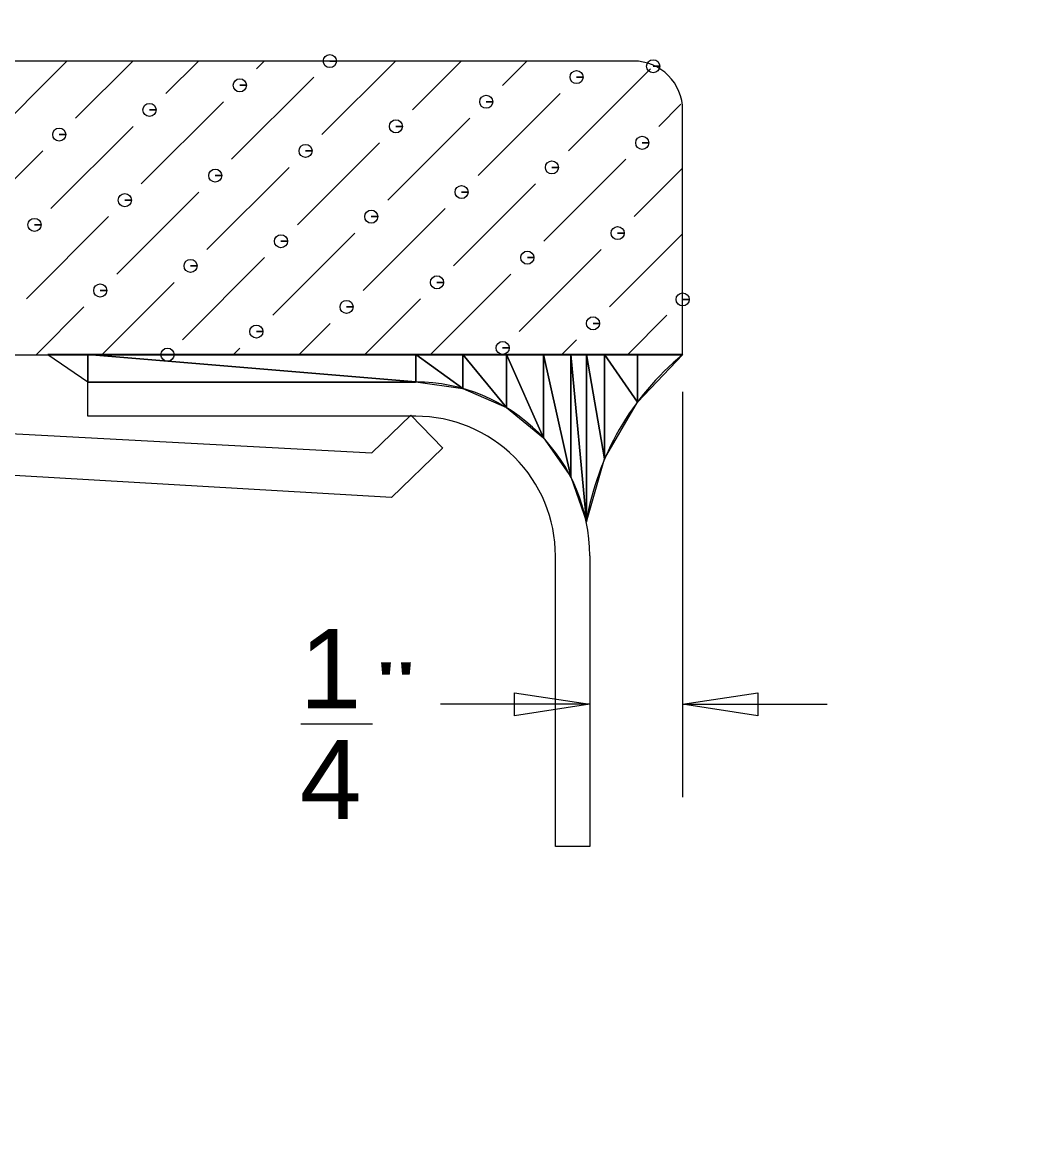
# Model space of a CAD drawing. Header units: millimetres. Extents: x 164 to 1139, y 316 to 1000.
# Drawn here: x 522.42 to 552.82, y 616.35 to 649.48 of the extents above; entities that cross this region are included whole.
import ezdxf

# ---------------------------------------------------------------- set-up
doc = ezdxf.new("R2010")
doc.units = ezdxf.units.MM
doc.linetypes.add('ACAD_ISO02W100', pattern=[15, 12, -3])
doc.layers.add('尺寸標注', color=1, linetype='Continuous', lineweight=30)
doc.layers.add('虚线', color=2, linetype='ACAD_ISO02W100', lineweight=30)
doc.styles.add('0', font='arial.ttf', dxfattribs={"height": 1})
doc.styles.add('DIM', font='txt.shx', dxfattribs={"width": 0.7, "bigfont": 'chineset.shx'})
doc.dimstyles.new('mm+in(开孔纸尺寸)', dxfattribs={"dimscale": 3, "dimtxt": 3.8, "dimasz": 2, "dimexe": 1.25, "dimexo": 0.625, "dimgap": 2, "dimtad": 1, "dimtxsty": 'DIM', "dimcen": 0, "dimclrd": 256, "dimclre": 256, "dimclrt": 3, "dimadec": 0, "dimazin": 0, "dimtfac": 1, "dimtmove": 0, "dimatfit": 1, "dimfxl": 1, "dimlwd": -1, "dimarcsym": 0})

# ---------------------------------------------------------------- blocks, each defined once
blk = doc.blocks.new('*D27')
at = {"layer": 'Defpoints', "color": 0}
for p in [(551.871, 648.511), (470.136, 630.715)]:
    blk.add_point(p, dxfattribs=at)
at = {"layer": '尺寸標注'}
blk.add_line((304.279, 594.604), (464.273, 629.439), dxfattribs=at)
blk.add_solid([(464.486, 628.462), (464.06, 630.416), (470.136, 630.715)], dxfattribs=at)
at = {"layer": '尺寸標注', "color": 3, "insert": (373.078, 622.53), "char_height": 11.4, "attachment_point": 5, "rotation": 12.2831, "style": 'DIM'}
blk.add_mtext('R83,65mm [R3 5/16"]', dxfattribs=at)
blk = doc.blocks.new('*D28')
at = {"layer": 'Defpoints', "color": 0}
for p in [(551.871, 648.511), (467.818, 616.338)]:
    blk.add_point(p, dxfattribs=at)
at = {"layer": '尺寸標注'}
blk.add_line((309.709, 555.818), (462.215, 614.193), dxfattribs=at)
blk.add_solid([(462.572, 613.259), (461.857, 615.127), (467.818, 616.338)], dxfattribs=at)
at = {"layer": '尺寸標注', "color": 3, "insert": (363.92, 589.096), "char_height": 11.4, "attachment_point": 5, "rotation": 20.9456, "style": 'DIM'}
blk.add_mtext('R90mm [R3 9/16"]', dxfattribs=at)
blk = doc.blocks.new('*D29')
at = {"layer": 'Defpoints', "color": 0}
for p in [(551.871, 648.511), (467.78, 601.479)]:
    blk.add_point(p, dxfattribs=at)
at = {"layer": '尺寸標注'}
blk.add_line((310.758, 513.656), (462.543, 598.55), dxfattribs=at)
blk.add_solid([(463.032, 597.677), (462.055, 599.423), (467.78, 601.479)], dxfattribs=at)
at = {"layer": '尺寸標注', "color": 3, "insert": (370.761, 561.71), "char_height": 11.4, "attachment_point": 5, "rotation": 29.2184, "style": 'DIM'}
blk.add_mtext('R96,35mm [R3 13/16"]', dxfattribs=at)

msp = doc.modelspace()

# ---------------------------------------------------------------- linework, layer by layer
msp.add_lwpolyline([(798.111, 736.864, 0.387312), (708.298, 830.573, 0.033804), (545.364, 830.573, 0.387312), (455.551, 736.864, 0.012565), (455.551, 646.09, 0.387312), (545.364, 552.381, 0.033804), (708.298, 552.381, 0.387312), (798.111, 646.09, 0.012565)], format="xyb", close=True)
at = {"layer": '尺寸標注', "lineweight": 9}
for points in [[(540.65, 648.318), (540.65, 648.318), (501.2, 648.318), (501.2, 648.318)], [(521.322, 645.881), (521.322, 645.881), (523.758, 648.319), (523.758, 648.319)], [(524.015, 646.616), (524.015, 646.616), (525.717, 648.319), (525.717, 648.319)], [(526.709, 647.35), (526.709, 647.35), (527.675, 648.319), (527.675, 648.319)], [(529.403, 648.086), (529.403, 648.086), (529.635, 648.319), (529.635, 648.319)], [(531.36, 646.126), (531.36, 646.126), (533.552, 648.319), (533.552, 648.319)], [(534.054, 646.861), (534.054, 646.861), (535.512, 648.319), (535.512, 648.319)], [(536.747, 647.595), (536.747, 647.595), (537.471, 648.319), (537.471, 648.319)], [(538.706, 645.638), (538.706, 645.638), (541.155, 648.086), (541.155, 648.086)], [(528.667, 645.392), (528.667, 645.392), (531.115, 647.841), (531.115, 647.841)], [(536.012, 644.901), (536.012, 644.901), (538.461, 647.35), (538.461, 647.35)], [(525.974, 644.658), (525.974, 644.658), (528.423, 647.105), (528.423, 647.105)], [(541.4, 646.372), (541.4, 646.372), (542.064, 647.036), (542.064, 647.036)], [(542.113, 639.559), (542.113, 639.559), (542.113, 646.855), (542.113, 646.855)], [(523.28, 643.923), (523.28, 643.923), (525.729, 646.372), (525.729, 646.372)], [(533.32, 644.169), (533.32, 644.169), (535.769, 646.616), (535.769, 646.616)], [(530.626, 643.433), (530.626, 643.433), (533.075, 645.881), (533.075, 645.881)], [(520.586, 643.187), (520.586, 643.187), (523.035, 645.638), (523.035, 645.638)], [(537.972, 642.943), (537.972, 642.943), (540.42, 645.392), (540.42, 645.392)], [(527.932, 642.698), (527.932, 642.698), (530.381, 645.147), (530.381, 645.147)], [(540.664, 643.678), (540.664, 643.678), (542.113, 645.127), (542.113, 645.127)], [(525.24, 641.964), (525.24, 641.964), (527.688, 644.412), (527.688, 644.412)], [(535.278, 642.209), (535.278, 642.209), (537.726, 644.658), (537.726, 644.658)], [(522.546, 641.229), (522.546, 641.229), (524.994, 643.678), (524.994, 643.678)], [(532.584, 641.475), (532.584, 641.475), (535.033, 643.923), (535.033, 643.923)], [(529.892, 640.74), (529.892, 640.74), (532.34, 643.187), (532.34, 643.187)], [(539.931, 640.984), (539.931, 640.984), (542.113, 643.167), (542.113, 643.167)], [(537.237, 640.25), (537.237, 640.25), (539.686, 642.698), (539.686, 642.698)], [(527.198, 640.006), (527.198, 640.006), (529.646, 642.455), (529.646, 642.455)], [(524.794, 639.56), (524.794, 639.56), (526.952, 641.718), (526.952, 641.718)], [(534.589, 639.56), (534.589, 639.56), (536.992, 641.964), (536.992, 641.964)], [(532.629, 639.56), (532.629, 639.56), (534.298, 641.229), (534.298, 641.229)], [(522.836, 639.56), (522.836, 639.56), (524.26, 640.984), (524.26, 640.984)], [(540.466, 639.56), (540.466, 639.56), (541.645, 640.74), (541.645, 640.74)], [(530.671, 639.56), (530.671, 639.56), (531.606, 640.495), (531.606, 640.495)], [(528.711, 639.56), (528.711, 639.56), (528.912, 639.76), (528.912, 639.76)], [(538.506, 639.56), (538.506, 639.56), (538.952, 640.006), (538.952, 640.006)], [(501.858, 639.56), (501.858, 639.56), (542.113, 639.56), (542.113, 639.56)], [(524.382, 638.746), (524.382, 638.746), (523.191, 639.56), (523.191, 639.56)], [(542.113, 639.56), (540.583, 638.301), (539.563, 636.529), (539.242, 634.574)], [(524.38, 638.746), (524.38, 638.746), (534.153, 638.746), (534.153, 638.746)], [(524.38, 637.723), (524.38, 637.723), (524.38, 638.745), (524.38, 638.745)], [(542.113, 638.451), (542.113, 638.451), (542.113, 626.361), (542.113, 626.361)], [(505.34, 638.106), (505.34, 638.106), (532.846, 636.632), (532.846, 636.632)], [(534.155, 637.723), (534.155, 637.723), (524.382, 637.723), (524.382, 637.723)], [(532.846, 636.632), (532.846, 636.632), (534.014, 637.756), (534.014, 637.756)], [(534.014, 637.756), (534.014, 637.756), (534.959, 636.773), (534.959, 636.773)], [(533.431, 635.304), (533.431, 635.304), (504.611, 636.982), (504.611, 636.982)], [(534.957, 636.773), (534.957, 636.773), (533.431, 635.304), (533.431, 635.304)], [(538.32, 624.894), (538.32, 624.894), (538.32, 633.557), (538.32, 633.557)], [(539.342, 633.557), (539.342, 633.557), (539.342, 624.894), (539.342, 624.894)], [(539.342, 629.132), (539.342, 629.132), (534.896, 629.132), (534.896, 629.132)], [(542.113, 629.132), (542.113, 629.132), (546.422, 629.132), (546.422, 629.132)], [(530.732, 628.547), (530.732, 628.547), (532.864, 628.547), (532.864, 628.547)], [(539.342, 624.894), (539.342, 624.894), (538.32, 624.894), (538.32, 624.894)]]:
    msp.add_open_spline(points, degree=3, dxfattribs=at)
for points, knots in [([(531.595, 648.319), (531.595, 648.319), (531.79, 648.319), (531.79, 648.319), (531.79, 648.319), (531.79, 648.427), (531.703, 648.515), (531.595, 648.515), (531.595, 648.515), (531.488, 648.515), (531.4, 648.427), (531.4, 648.319), (531.4, 648.319), (531.4, 648.212), (531.488, 648.124), (531.595, 648.124), (531.595, 648.124), (531.703, 648.124), (531.79, 648.212), (531.79, 648.319), (531.79, 648.319), (531.79, 648.319), (531.595, 648.319), (531.595, 648.319)], [0, 0, 0, 0, 0.142857, 0.142857, 0.142857, 0.142857, 0.285714, 0.285714, 0.285714, 0.285714, 0.428571, 0.428571, 0.428571, 0.428571, 0.571429, 0.571429, 0.571429, 0.571429, 0.714286, 0.714286, 0.714286, 0.714286, 1, 1, 1, 1]), ([(542.113, 646.856), (542.113, 647.244), (541.958, 647.616), (541.685, 647.889), (541.685, 647.889), (541.41, 648.164), (541.039, 648.319), (540.65, 648.319)], [0, 0, 0, 0, 0.333333, 0.333333, 0.333333, 0.333333, 1, 1, 1, 1]), ([(541.233, 648.163), (541.233, 648.163), (541.429, 648.163), (541.429, 648.163), (541.429, 648.163), (541.429, 648.271), (541.341, 648.359), (541.233, 648.359), (541.233, 648.359), (541.126, 648.359), (541.038, 648.271), (541.038, 648.163), (541.038, 648.163), (541.038, 648.056), (541.126, 647.968), (541.233, 647.968), (541.233, 647.968), (541.341, 647.968), (541.429, 648.056), (541.429, 648.163), (541.429, 648.163), (541.429, 648.163), (541.233, 648.163), (541.233, 648.163)], [0, 0, 0, 0, 0.142857, 0.142857, 0.142857, 0.142857, 0.285714, 0.285714, 0.285714, 0.285714, 0.428571, 0.428571, 0.428571, 0.428571, 0.571429, 0.571429, 0.571429, 0.571429, 0.714286, 0.714286, 0.714286, 0.714286, 1, 1, 1, 1]), ([(538.952, 647.841), (538.952, 647.841), (539.147, 647.841), (539.147, 647.841), (539.147, 647.841), (539.147, 647.949), (539.06, 648.037), (538.952, 648.037), (538.952, 648.037), (538.844, 648.037), (538.757, 647.949), (538.757, 647.841), (538.757, 647.841), (538.757, 647.733), (538.844, 647.646), (538.952, 647.646), (538.952, 647.646), (539.06, 647.646), (539.147, 647.733), (539.147, 647.841), (539.147, 647.841), (539.147, 647.841), (538.952, 647.841), (538.952, 647.841)], [0, 0, 0, 0, 0.142857, 0.142857, 0.142857, 0.142857, 0.285714, 0.285714, 0.285714, 0.285714, 0.428571, 0.428571, 0.428571, 0.428571, 0.571429, 0.571429, 0.571429, 0.571429, 0.714286, 0.714286, 0.714286, 0.714286, 1, 1, 1, 1]), ([(528.912, 647.596), (528.912, 647.596), (529.107, 647.596), (529.107, 647.596), (529.107, 647.596), (529.107, 647.703), (529.02, 647.791), (528.912, 647.791), (528.912, 647.791), (528.804, 647.791), (528.717, 647.703), (528.717, 647.596), (528.717, 647.596), (528.717, 647.488), (528.804, 647.4), (528.912, 647.4), (528.912, 647.4), (529.02, 647.4), (529.107, 647.488), (529.107, 647.596), (529.107, 647.596), (529.107, 647.596), (528.912, 647.596), (528.912, 647.596)], [0, 0, 0, 0, 0.142857, 0.142857, 0.142857, 0.142857, 0.285714, 0.285714, 0.285714, 0.285714, 0.428571, 0.428571, 0.428571, 0.428571, 0.571429, 0.571429, 0.571429, 0.571429, 0.714286, 0.714286, 0.714286, 0.714286, 1, 1, 1, 1]), ([(526.218, 646.862), (526.218, 646.862), (526.414, 646.862), (526.414, 646.862), (526.414, 646.862), (526.414, 646.969), (526.326, 647.057), (526.218, 647.057), (526.218, 647.057), (526.111, 647.057), (526.023, 646.969), (526.023, 646.862), (526.023, 646.862), (526.023, 646.754), (526.111, 646.666), (526.218, 646.666), (526.218, 646.666), (526.326, 646.666), (526.414, 646.754), (526.414, 646.862), (526.414, 646.862), (526.414, 646.862), (526.218, 646.862), (526.218, 646.862)], [0, 0, 0, 0, 0.142857, 0.142857, 0.142857, 0.142857, 0.285714, 0.285714, 0.285714, 0.285714, 0.428571, 0.428571, 0.428571, 0.428571, 0.571429, 0.571429, 0.571429, 0.571429, 0.714286, 0.714286, 0.714286, 0.714286, 1, 1, 1, 1]), ([(536.258, 647.105), (536.258, 647.105), (536.454, 647.105), (536.454, 647.105), (536.454, 647.105), (536.454, 647.213), (536.365, 647.301), (536.258, 647.301), (536.258, 647.301), (536.151, 647.301), (536.063, 647.213), (536.063, 647.105), (536.063, 647.105), (536.063, 646.998), (536.151, 646.91), (536.258, 646.91), (536.258, 646.91), (536.365, 646.91), (536.454, 646.998), (536.454, 647.105), (536.454, 647.105), (536.454, 647.105), (536.258, 647.105), (536.258, 647.105)], [0, 0, 0, 0, 0.142857, 0.142857, 0.142857, 0.142857, 0.285714, 0.285714, 0.285714, 0.285714, 0.428571, 0.428571, 0.428571, 0.428571, 0.571429, 0.571429, 0.571429, 0.571429, 0.714286, 0.714286, 0.714286, 0.714286, 1, 1, 1, 1]), ([(533.566, 646.372), (533.566, 646.372), (533.761, 646.372), (533.761, 646.372), (533.761, 646.372), (533.761, 646.48), (533.673, 646.568), (533.566, 646.568), (533.566, 646.568), (533.458, 646.568), (533.37, 646.48), (533.37, 646.372), (533.37, 646.372), (533.37, 646.265), (533.458, 646.177), (533.566, 646.177), (533.566, 646.177), (533.673, 646.177), (533.761, 646.265), (533.761, 646.372), (533.761, 646.372), (533.761, 646.372), (533.566, 646.372), (533.566, 646.372)], [0, 0, 0, 0, 0.142857, 0.142857, 0.142857, 0.142857, 0.285714, 0.285714, 0.285714, 0.285714, 0.428571, 0.428571, 0.428571, 0.428571, 0.571429, 0.571429, 0.571429, 0.571429, 0.714286, 0.714286, 0.714286, 0.714286, 1, 1, 1, 1]), ([(523.526, 646.127), (523.526, 646.127), (523.721, 646.127), (523.721, 646.127), (523.721, 646.127), (523.721, 646.235), (523.633, 646.322), (523.526, 646.322), (523.526, 646.322), (523.418, 646.322), (523.331, 646.235), (523.331, 646.127), (523.331, 646.127), (523.331, 646.019), (523.418, 645.932), (523.526, 645.932), (523.526, 645.932), (523.633, 645.932), (523.721, 646.019), (523.721, 646.127), (523.721, 646.127), (523.721, 646.127), (523.526, 646.127), (523.526, 646.127)], [0, 0, 0, 0, 0.142857, 0.142857, 0.142857, 0.142857, 0.285714, 0.285714, 0.285714, 0.285714, 0.428571, 0.428571, 0.428571, 0.428571, 0.571429, 0.571429, 0.571429, 0.571429, 0.714286, 0.714286, 0.714286, 0.714286, 1, 1, 1, 1]), ([(540.91, 645.881), (540.91, 645.881), (541.105, 645.881), (541.105, 645.881), (541.105, 645.881), (541.105, 645.989), (541.017, 646.077), (540.91, 646.077), (540.91, 646.077), (540.802, 646.077), (540.715, 645.989), (540.715, 645.881), (540.715, 645.881), (540.715, 645.774), (540.802, 645.686), (540.91, 645.686), (540.91, 645.686), (541.017, 645.686), (541.105, 645.774), (541.105, 645.881), (541.105, 645.881), (541.105, 645.881), (540.91, 645.881), (540.91, 645.881)], [0, 0, 0, 0, 0.142857, 0.142857, 0.142857, 0.142857, 0.285714, 0.285714, 0.285714, 0.285714, 0.428571, 0.428571, 0.428571, 0.428571, 0.571429, 0.571429, 0.571429, 0.571429, 0.714286, 0.714286, 0.714286, 0.714286, 1, 1, 1, 1]), ([(530.872, 645.638), (530.872, 645.638), (531.067, 645.638), (531.067, 645.638), (531.067, 645.638), (531.067, 645.746), (530.98, 645.833), (530.872, 645.833), (530.872, 645.833), (530.764, 645.833), (530.677, 645.746), (530.677, 645.638), (530.677, 645.638), (530.677, 645.531), (530.764, 645.443), (530.872, 645.443), (530.872, 645.443), (530.98, 645.443), (531.067, 645.531), (531.067, 645.638), (531.067, 645.638), (531.067, 645.638), (530.872, 645.638), (530.872, 645.638)], [0, 0, 0, 0, 0.142857, 0.142857, 0.142857, 0.142857, 0.285714, 0.285714, 0.285714, 0.285714, 0.428571, 0.428571, 0.428571, 0.428571, 0.571429, 0.571429, 0.571429, 0.571429, 0.714286, 0.714286, 0.714286, 0.714286, 1, 1, 1, 1]), ([(538.216, 645.147), (538.216, 645.147), (538.411, 645.147), (538.411, 645.147), (538.411, 645.147), (538.411, 645.255), (538.323, 645.343), (538.216, 645.343), (538.216, 645.343), (538.108, 645.343), (538.02, 645.255), (538.02, 645.147), (538.02, 645.147), (538.02, 645.04), (538.108, 644.952), (538.216, 644.952), (538.216, 644.952), (538.323, 644.952), (538.411, 645.04), (538.411, 645.147), (538.411, 645.147), (538.411, 645.147), (538.216, 645.147), (538.216, 645.147)], [0, 0, 0, 0, 0.142857, 0.142857, 0.142857, 0.142857, 0.285714, 0.285714, 0.285714, 0.285714, 0.428571, 0.428571, 0.428571, 0.428571, 0.571429, 0.571429, 0.571429, 0.571429, 0.714286, 0.714286, 0.714286, 0.714286, 1, 1, 1, 1]), ([(528.178, 644.902), (528.178, 644.902), (528.373, 644.902), (528.373, 644.902), (528.373, 644.902), (528.373, 645.01), (528.285, 645.097), (528.178, 645.097), (528.178, 645.097), (528.07, 645.097), (527.983, 645.01), (527.983, 644.902), (527.983, 644.902), (527.983, 644.794), (528.07, 644.707), (528.178, 644.707), (528.178, 644.707), (528.285, 644.707), (528.373, 644.794), (528.373, 644.902), (528.373, 644.902), (528.373, 644.902), (528.178, 644.902), (528.178, 644.902)], [0, 0, 0, 0, 0.142857, 0.142857, 0.142857, 0.142857, 0.285714, 0.285714, 0.285714, 0.285714, 0.428571, 0.428571, 0.428571, 0.428571, 0.571429, 0.571429, 0.571429, 0.571429, 0.714286, 0.714286, 0.714286, 0.714286, 1, 1, 1, 1]), ([(525.484, 644.169), (525.484, 644.169), (525.679, 644.169), (525.679, 644.169), (525.679, 644.169), (525.679, 644.277), (525.591, 644.364), (525.484, 644.364), (525.484, 644.364), (525.376, 644.364), (525.288, 644.277), (525.288, 644.169), (525.288, 644.169), (525.288, 644.062), (525.376, 643.974), (525.484, 643.974), (525.484, 643.974), (525.591, 643.974), (525.679, 644.062), (525.679, 644.169), (525.679, 644.169), (525.679, 644.169), (525.484, 644.169), (525.484, 644.169)], [0, 0, 0, 0, 0.142857, 0.142857, 0.142857, 0.142857, 0.285714, 0.285714, 0.285714, 0.285714, 0.428571, 0.428571, 0.428571, 0.428571, 0.571429, 0.571429, 0.571429, 0.571429, 0.714286, 0.714286, 0.714286, 0.714286, 1, 1, 1, 1]), ([(535.524, 644.413), (535.524, 644.413), (535.719, 644.413), (535.719, 644.413), (535.719, 644.413), (535.719, 644.52), (535.631, 644.608), (535.524, 644.608), (535.524, 644.608), (535.416, 644.608), (535.328, 644.52), (535.328, 644.413), (535.328, 644.413), (535.328, 644.305), (535.416, 644.217), (535.524, 644.217), (535.524, 644.217), (535.631, 644.217), (535.719, 644.305), (535.719, 644.413), (535.719, 644.413), (535.719, 644.413), (535.524, 644.413), (535.524, 644.413)], [0, 0, 0, 0, 0.142857, 0.142857, 0.142857, 0.142857, 0.285714, 0.285714, 0.285714, 0.285714, 0.428571, 0.428571, 0.428571, 0.428571, 0.571429, 0.571429, 0.571429, 0.571429, 0.714286, 0.714286, 0.714286, 0.714286, 1, 1, 1, 1]), ([(532.83, 643.679), (532.83, 643.679), (533.025, 643.679), (533.025, 643.679), (533.025, 643.679), (533.025, 643.786), (532.937, 643.874), (532.83, 643.874), (532.83, 643.874), (532.722, 643.874), (532.634, 643.786), (532.634, 643.679), (532.634, 643.679), (532.634, 643.571), (532.722, 643.483), (532.83, 643.483), (532.83, 643.483), (532.937, 643.483), (533.025, 643.571), (533.025, 643.679), (533.025, 643.679), (533.025, 643.679), (532.83, 643.679), (532.83, 643.679)], [0, 0, 0, 0, 0.142857, 0.142857, 0.142857, 0.142857, 0.285714, 0.285714, 0.285714, 0.285714, 0.428571, 0.428571, 0.428571, 0.428571, 0.571429, 0.571429, 0.571429, 0.571429, 0.714286, 0.714286, 0.714286, 0.714286, 1, 1, 1, 1]), ([(522.79, 643.433), (522.79, 643.433), (522.985, 643.433), (522.985, 643.433), (522.985, 643.433), (522.985, 643.541), (522.897, 643.628), (522.79, 643.628), (522.79, 643.628), (522.682, 643.628), (522.594, 643.541), (522.594, 643.433), (522.594, 643.433), (522.594, 643.325), (522.682, 643.238), (522.79, 643.238), (522.79, 643.238), (522.897, 643.238), (522.985, 643.325), (522.985, 643.433), (522.985, 643.433), (522.985, 643.433), (522.79, 643.433), (522.79, 643.433)], [0, 0, 0, 0, 0.142857, 0.142857, 0.142857, 0.142857, 0.285714, 0.285714, 0.285714, 0.285714, 0.428571, 0.428571, 0.428571, 0.428571, 0.571429, 0.571429, 0.571429, 0.571429, 0.714286, 0.714286, 0.714286, 0.714286, 1, 1, 1, 1]), ([(540.175, 643.188), (540.175, 643.188), (540.371, 643.188), (540.371, 643.188), (540.371, 643.188), (540.371, 643.295), (540.283, 643.383), (540.175, 643.383), (540.175, 643.383), (540.068, 643.383), (539.98, 643.295), (539.98, 643.188), (539.98, 643.188), (539.98, 643.08), (540.068, 642.992), (540.175, 642.992), (540.175, 642.992), (540.283, 642.992), (540.371, 643.08), (540.371, 643.188), (540.371, 643.188), (540.371, 643.188), (540.175, 643.188), (540.175, 643.188)], [0, 0, 0, 0, 0.142857, 0.142857, 0.142857, 0.142857, 0.285714, 0.285714, 0.285714, 0.285714, 0.428571, 0.428571, 0.428571, 0.428571, 0.571429, 0.571429, 0.571429, 0.571429, 0.714286, 0.714286, 0.714286, 0.714286, 1, 1, 1, 1]), ([(530.137, 642.944), (530.137, 642.944), (530.333, 642.944), (530.333, 642.944), (530.333, 642.944), (530.333, 643.052), (530.245, 643.139), (530.137, 643.139), (530.137, 643.139), (530.03, 643.139), (529.942, 643.052), (529.942, 642.944), (529.942, 642.944), (529.942, 642.836), (530.03, 642.749), (530.137, 642.749), (530.137, 642.749), (530.245, 642.749), (530.333, 642.836), (530.333, 642.944), (530.333, 642.944), (530.333, 642.944), (530.137, 642.944), (530.137, 642.944)], [0, 0, 0, 0, 0.142857, 0.142857, 0.142857, 0.142857, 0.285714, 0.285714, 0.285714, 0.285714, 0.428571, 0.428571, 0.428571, 0.428571, 0.571429, 0.571429, 0.571429, 0.571429, 0.714286, 0.714286, 0.714286, 0.714286, 1, 1, 1, 1]), ([(527.443, 642.21), (527.443, 642.21), (527.639, 642.21), (527.639, 642.21), (527.639, 642.21), (527.639, 642.317), (527.551, 642.405), (527.443, 642.405), (527.443, 642.405), (527.336, 642.405), (527.248, 642.317), (527.248, 642.21), (527.248, 642.21), (527.248, 642.102), (527.336, 642.014), (527.443, 642.014), (527.443, 642.014), (527.551, 642.014), (527.639, 642.102), (527.639, 642.21), (527.639, 642.21), (527.639, 642.21), (527.443, 642.21), (527.443, 642.21)], [0, 0, 0, 0, 0.142857, 0.142857, 0.142857, 0.142857, 0.285714, 0.285714, 0.285714, 0.285714, 0.428571, 0.428571, 0.428571, 0.428571, 0.571429, 0.571429, 0.571429, 0.571429, 0.714286, 0.714286, 0.714286, 0.714286, 1, 1, 1, 1]), ([(537.483, 642.455), (537.483, 642.455), (537.679, 642.455), (537.679, 642.455), (537.679, 642.455), (537.679, 642.563), (537.591, 642.65), (537.483, 642.65), (537.483, 642.65), (537.376, 642.65), (537.288, 642.563), (537.288, 642.455), (537.288, 642.455), (537.288, 642.348), (537.376, 642.259), (537.483, 642.259), (537.483, 642.259), (537.591, 642.259), (537.679, 642.348), (537.679, 642.455), (537.679, 642.455), (537.679, 642.455), (537.483, 642.455), (537.483, 642.455)], [0, 0, 0, 0, 0.142857, 0.142857, 0.142857, 0.142857, 0.285714, 0.285714, 0.285714, 0.285714, 0.428571, 0.428571, 0.428571, 0.428571, 0.571429, 0.571429, 0.571429, 0.571429, 0.714286, 0.714286, 0.714286, 0.714286, 1, 1, 1, 1]), ([(534.789, 641.719), (534.789, 641.719), (534.985, 641.719), (534.985, 641.719), (534.985, 641.719), (534.985, 641.827), (534.897, 641.914), (534.789, 641.914), (534.789, 641.914), (534.682, 641.914), (534.594, 641.827), (534.594, 641.719), (534.594, 641.719), (534.594, 641.611), (534.682, 641.524), (534.789, 641.524), (534.789, 641.524), (534.897, 641.524), (534.985, 641.611), (534.985, 641.719), (534.985, 641.719), (534.985, 641.719), (534.789, 641.719), (534.789, 641.719)], [0, 0, 0, 0, 0.142857, 0.142857, 0.142857, 0.142857, 0.285714, 0.285714, 0.285714, 0.285714, 0.428571, 0.428571, 0.428571, 0.428571, 0.571429, 0.571429, 0.571429, 0.571429, 0.714286, 0.714286, 0.714286, 0.714286, 1, 1, 1, 1]), ([(524.749, 641.475), (524.749, 641.475), (524.945, 641.475), (524.945, 641.475), (524.945, 641.475), (524.945, 641.583), (524.857, 641.67), (524.749, 641.67), (524.749, 641.67), (524.642, 641.67), (524.554, 641.583), (524.554, 641.475), (524.554, 641.475), (524.554, 641.367), (524.642, 641.28), (524.749, 641.28), (524.749, 641.28), (524.857, 641.28), (524.945, 641.367), (524.945, 641.475), (524.945, 641.475), (524.945, 641.475), (524.749, 641.475), (524.749, 641.475)], [0, 0, 0, 0, 0.142857, 0.142857, 0.142857, 0.142857, 0.285714, 0.285714, 0.285714, 0.285714, 0.428571, 0.428571, 0.428571, 0.428571, 0.571429, 0.571429, 0.571429, 0.571429, 0.714286, 0.714286, 0.714286, 0.714286, 1, 1, 1, 1]), ([(542.113, 641.209), (542.113, 641.209), (542.309, 641.209), (542.309, 641.209), (542.309, 641.209), (542.309, 641.317), (542.221, 641.405), (542.113, 641.405), (542.113, 641.405), (542.006, 641.405), (541.918, 641.317), (541.918, 641.209), (541.918, 641.209), (541.918, 641.102), (542.006, 641.014), (542.113, 641.014), (542.113, 641.014), (542.221, 641.014), (542.309, 641.102), (542.309, 641.209), (542.309, 641.209), (542.309, 641.209), (542.113, 641.209), (542.113, 641.209)], [0, 0, 0, 0, 0.142857, 0.142857, 0.142857, 0.142857, 0.285714, 0.285714, 0.285714, 0.285714, 0.428571, 0.428571, 0.428571, 0.428571, 0.571429, 0.571429, 0.571429, 0.571429, 0.714286, 0.714286, 0.714286, 0.714286, 1, 1, 1, 1]), ([(532.095, 640.984), (532.095, 640.984), (532.29, 640.984), (532.29, 640.984), (532.29, 640.984), (532.29, 641.092), (532.203, 641.18), (532.095, 641.18), (532.095, 641.18), (531.987, 641.18), (531.9, 641.092), (531.9, 640.984), (531.9, 640.984), (531.9, 640.877), (531.987, 640.789), (532.095, 640.789), (532.095, 640.789), (532.203, 640.789), (532.29, 640.877), (532.29, 640.984), (532.29, 640.984), (532.29, 640.984), (532.095, 640.984), (532.095, 640.984)], [0, 0, 0, 0, 0.142857, 0.142857, 0.142857, 0.142857, 0.285714, 0.285714, 0.285714, 0.285714, 0.428571, 0.428571, 0.428571, 0.428571, 0.571429, 0.571429, 0.571429, 0.571429, 0.714286, 0.714286, 0.714286, 0.714286, 1, 1, 1, 1]), ([(529.403, 640.25), (529.403, 640.25), (529.598, 640.25), (529.598, 640.25), (529.598, 640.25), (529.598, 640.358), (529.511, 640.445), (529.403, 640.445), (529.403, 640.445), (529.295, 640.445), (529.208, 640.358), (529.208, 640.25), (529.208, 640.25), (529.208, 640.142), (529.295, 640.055), (529.403, 640.055), (529.403, 640.055), (529.511, 640.055), (529.598, 640.142), (529.598, 640.25), (529.598, 640.25), (529.598, 640.25), (529.403, 640.25), (529.403, 640.25)], [0, 0, 0, 0, 0.142857, 0.142857, 0.142857, 0.142857, 0.285714, 0.285714, 0.285714, 0.285714, 0.428571, 0.428571, 0.428571, 0.428571, 0.571429, 0.571429, 0.571429, 0.571429, 0.714286, 0.714286, 0.714286, 0.714286, 1, 1, 1, 1]), ([(539.441, 640.496), (539.441, 640.496), (539.637, 640.496), (539.637, 640.496), (539.637, 640.496), (539.637, 640.603), (539.549, 640.691), (539.441, 640.691), (539.441, 640.691), (539.334, 640.691), (539.246, 640.603), (539.246, 640.496), (539.246, 640.496), (539.246, 640.388), (539.334, 640.3), (539.441, 640.3), (539.441, 640.3), (539.549, 640.3), (539.637, 640.388), (539.637, 640.496), (539.637, 640.496), (539.637, 640.496), (539.441, 640.496), (539.441, 640.496)], [0, 0, 0, 0, 0.142857, 0.142857, 0.142857, 0.142857, 0.285714, 0.285714, 0.285714, 0.285714, 0.428571, 0.428571, 0.428571, 0.428571, 0.571429, 0.571429, 0.571429, 0.571429, 0.714286, 0.714286, 0.714286, 0.714286, 1, 1, 1, 1]), ([(526.754, 639.561), (526.754, 639.561), (526.949, 639.561), (526.949, 639.561), (526.949, 639.561), (526.949, 639.668), (526.862, 639.756), (526.754, 639.756), (526.754, 639.756), (526.647, 639.756), (526.559, 639.668), (526.559, 639.561), (526.559, 639.561), (526.559, 639.453), (526.647, 639.365), (526.754, 639.365), (526.754, 639.365), (526.862, 639.365), (526.949, 639.453), (526.949, 639.561), (526.949, 639.561), (526.949, 639.561), (526.754, 639.561), (526.754, 639.561)], [0, 0, 0, 0, 0.142857, 0.142857, 0.142857, 0.142857, 0.285714, 0.285714, 0.285714, 0.285714, 0.428571, 0.428571, 0.428571, 0.428571, 0.571429, 0.571429, 0.571429, 0.571429, 0.714286, 0.714286, 0.714286, 0.714286, 1, 1, 1, 1]), ([(536.747, 639.761), (536.747, 639.761), (536.942, 639.761), (536.942, 639.761), (536.942, 639.761), (536.942, 639.869), (536.855, 639.956), (536.747, 639.956), (536.747, 639.956), (536.639, 639.956), (536.552, 639.869), (536.552, 639.761), (536.552, 639.761), (536.552, 639.653), (536.639, 639.566), (536.747, 639.566), (536.747, 639.566), (536.855, 639.566), (536.942, 639.653), (536.942, 639.761), (536.942, 639.761), (536.942, 639.761), (536.747, 639.761), (536.747, 639.761)], [0, 0, 0, 0, 0.142857, 0.142857, 0.142857, 0.142857, 0.285714, 0.285714, 0.285714, 0.285714, 0.428571, 0.428571, 0.428571, 0.428571, 0.571429, 0.571429, 0.571429, 0.571429, 0.714286, 0.714286, 0.714286, 0.714286, 1, 1, 1, 1]), ([(524.382, 638.748), (524.382, 638.748), (523.191, 639.562), (523.191, 639.562), (523.191, 639.562), (523.191, 639.562), (524.382, 639.562), (524.382, 639.562), (524.382, 639.562), (524.382, 639.562), (524.382, 638.748), (524.382, 638.748)], [0, 0, 0, 0, 0.25, 0.25, 0.25, 0.25, 0.5, 0.5, 0.5, 0.5, 1, 1, 1, 1]), ([(524.382, 638.748), (524.382, 638.748), (524.382, 639.562), (524.382, 639.562), (524.382, 639.562), (524.382, 639.562), (534.155, 638.748), (534.155, 638.748), (534.155, 638.748), (534.155, 638.748), (524.382, 638.748), (524.382, 638.748)], [0, 0, 0, 0, 0.25, 0.25, 0.25, 0.25, 0.5, 0.5, 0.5, 0.5, 1, 1, 1, 1]), ([(534.155, 638.748), (534.155, 638.748), (524.382, 639.562), (524.382, 639.562), (524.382, 639.562), (524.382, 639.562), (534.155, 639.562), (534.155, 639.562), (534.155, 639.562), (534.155, 639.562), (534.155, 638.748), (534.155, 638.748)], [0, 0, 0, 0, 0.25, 0.25, 0.25, 0.25, 0.5, 0.5, 0.5, 0.5, 1, 1, 1, 1]), ([(534.155, 638.748), (534.155, 638.748), (534.155, 639.562), (534.155, 639.562), (534.155, 639.562), (534.155, 639.562), (535.562, 638.553), (535.562, 638.553), (535.562, 638.553), (535.562, 638.553), (534.155, 638.748), (534.155, 638.748)], [0, 0, 0, 0, 0.25, 0.25, 0.25, 0.25, 0.5, 0.5, 0.5, 0.5, 1, 1, 1, 1]), ([(535.562, 638.553), (535.562, 638.553), (534.155, 639.562), (534.155, 639.562), (534.155, 639.562), (534.155, 639.562), (535.562, 639.562), (535.562, 639.562), (535.562, 639.562), (535.562, 639.562), (535.562, 638.553), (535.562, 638.553)], [0, 0, 0, 0, 0.25, 0.25, 0.25, 0.25, 0.5, 0.5, 0.5, 0.5, 1, 1, 1, 1]), ([(535.562, 638.553), (535.562, 638.553), (535.562, 639.562), (535.562, 639.562), (535.562, 639.562), (535.562, 639.562), (536.864, 637.984), (536.864, 637.984), (536.864, 637.984), (536.864, 637.984), (535.562, 638.553), (535.562, 638.553)], [0, 0, 0, 0, 0.25, 0.25, 0.25, 0.25, 0.5, 0.5, 0.5, 0.5, 1, 1, 1, 1]), ([(536.864, 637.984), (536.864, 637.984), (535.562, 639.562), (535.562, 639.562), (535.562, 639.562), (535.562, 639.562), (536.864, 639.562), (536.864, 639.562), (536.864, 639.562), (536.864, 639.562), (536.864, 637.984), (536.864, 637.984)], [0, 0, 0, 0, 0.25, 0.25, 0.25, 0.25, 0.5, 0.5, 0.5, 0.5, 1, 1, 1, 1]), ([(536.864, 637.984), (536.864, 637.984), (536.864, 639.562), (536.864, 639.562), (536.864, 639.562), (536.864, 639.562), (537.963, 637.084), (537.963, 637.084), (537.963, 637.084), (537.963, 637.084), (536.864, 637.984), (536.864, 637.984)], [0, 0, 0, 0, 0.25, 0.25, 0.25, 0.25, 0.5, 0.5, 0.5, 0.5, 1, 1, 1, 1]), ([(537.963, 637.084), (537.963, 637.084), (536.864, 639.562), (536.864, 639.562), (536.864, 639.562), (536.864, 639.562), (537.963, 639.562), (537.963, 639.562), (537.963, 639.562), (537.963, 639.562), (537.963, 637.084), (537.963, 637.084)], [0, 0, 0, 0, 0.25, 0.25, 0.25, 0.25, 0.5, 0.5, 0.5, 0.5, 1, 1, 1, 1]), ([(537.963, 637.084), (537.963, 637.084), (537.963, 639.562), (537.963, 639.562), (537.963, 639.562), (537.963, 639.562), (538.776, 635.918), (538.776, 635.918), (538.776, 635.918), (538.776, 635.918), (537.963, 637.084), (537.963, 637.084)], [0, 0, 0, 0, 0.25, 0.25, 0.25, 0.25, 0.5, 0.5, 0.5, 0.5, 1, 1, 1, 1]), ([(538.776, 635.918), (538.776, 635.918), (537.963, 639.562), (537.963, 639.562), (537.963, 639.562), (537.963, 639.562), (538.776, 639.562), (538.776, 639.562), (538.776, 639.562), (538.776, 639.562), (538.776, 635.918), (538.776, 635.918)], [0, 0, 0, 0, 0.25, 0.25, 0.25, 0.25, 0.5, 0.5, 0.5, 0.5, 1, 1, 1, 1]), ([(538.776, 635.918), (538.776, 635.918), (538.776, 639.562), (538.776, 639.562), (538.776, 639.562), (538.776, 639.562), (539.242, 634.576), (539.242, 634.576), (539.242, 634.576), (539.242, 634.576), (538.776, 635.918), (538.776, 635.918)], [0, 0, 0, 0, 0.25, 0.25, 0.25, 0.25, 0.5, 0.5, 0.5, 0.5, 1, 1, 1, 1]), ([(539.242, 634.576), (539.242, 634.576), (538.776, 639.562), (538.776, 639.562), (538.776, 639.562), (538.776, 639.562), (539.242, 639.562), (539.242, 639.562), (539.242, 639.562), (539.242, 639.562), (539.242, 634.576), (539.242, 634.576)], [0, 0, 0, 0, 0.25, 0.25, 0.25, 0.25, 0.5, 0.5, 0.5, 0.5, 1, 1, 1, 1]), ([(539.242, 634.576), (539.242, 634.576), (539.242, 639.562), (539.242, 639.562), (539.242, 639.562), (539.242, 639.562), (539.787, 636.454), (539.787, 636.454), (539.787, 636.454), (539.787, 636.454), (539.242, 634.576), (539.242, 634.576)], [0, 0, 0, 0, 0.25, 0.25, 0.25, 0.25, 0.5, 0.5, 0.5, 0.5, 1, 1, 1, 1]), ([(539.787, 636.454), (539.787, 636.454), (539.242, 639.562), (539.242, 639.562), (539.242, 639.562), (539.242, 639.562), (539.787, 639.562), (539.787, 639.562), (539.787, 639.562), (539.787, 639.562), (539.787, 636.454), (539.787, 636.454)], [0, 0, 0, 0, 0.25, 0.25, 0.25, 0.25, 0.5, 0.5, 0.5, 0.5, 1, 1, 1, 1]), ([(539.787, 636.454), (539.787, 636.454), (539.787, 639.562), (539.787, 639.562), (539.787, 639.562), (539.787, 639.562), (540.764, 638.148), (540.764, 638.148), (540.764, 638.148), (540.764, 638.148), (539.787, 636.454), (539.787, 636.454)], [0, 0, 0, 0, 0.25, 0.25, 0.25, 0.25, 0.5, 0.5, 0.5, 0.5, 1, 1, 1, 1]), ([(540.764, 638.148), (540.764, 638.148), (539.787, 639.562), (539.787, 639.562), (539.787, 639.562), (539.787, 639.562), (540.764, 639.562), (540.764, 639.562), (540.764, 639.562), (540.764, 639.562), (540.764, 638.148), (540.764, 638.148)], [0, 0, 0, 0, 0.25, 0.25, 0.25, 0.25, 0.5, 0.5, 0.5, 0.5, 1, 1, 1, 1]), ([(540.764, 638.148), (540.764, 638.148), (540.764, 639.562), (540.764, 639.562), (540.764, 639.562), (540.764, 639.562), (542.114, 639.562), (542.114, 639.562), (542.114, 639.562), (542.114, 639.562), (540.764, 638.148), (540.764, 638.148)], [0, 0, 0, 0, 0.25, 0.25, 0.25, 0.25, 0.5, 0.5, 0.5, 0.5, 1, 1, 1, 1]), ([(539.342, 633.557), (539.342, 634.934), (538.795, 636.252), (537.823, 637.226), (537.823, 637.226), (536.85, 638.198), (535.529, 638.745), (534.155, 638.745)], [0, 0, 0, 0, 0.333333, 0.333333, 0.333333, 0.333333, 1, 1, 1, 1]), ([(538.32, 633.557), (538.32, 634.662), (537.881, 635.721), (537.1, 636.504), (537.1, 636.504), (536.319, 637.285), (535.259, 637.723), (534.153, 637.723)], [0, 0, 0, 0, 0.333333, 0.333333, 0.333333, 0.333333, 1, 1, 1, 1]), ([(539.342, 629.132), (539.342, 629.132), (537.101, 629.477), (537.101, 629.477), (537.101, 629.477), (537.101, 629.477), (537.101, 628.786), (537.101, 628.786), (537.101, 628.786), (537.101, 628.786), (539.342, 629.132), (539.342, 629.132)], [0, 0, 0, 0, 0.25, 0.25, 0.25, 0.25, 0.5, 0.5, 0.5, 0.5, 1, 1, 1, 1]), ([(542.113, 629.132), (542.113, 629.132), (544.353, 628.786), (544.353, 628.786), (544.353, 628.786), (544.353, 628.786), (544.353, 629.477), (544.353, 629.477), (544.353, 629.477), (544.353, 629.477), (542.113, 629.132), (542.113, 629.132)], [0, 0, 0, 0, 0.25, 0.25, 0.25, 0.25, 0.5, 0.5, 0.5, 0.5, 1, 1, 1, 1])]:
    msp.add_open_spline(points, degree=3, knots=knots, dxfattribs=at)
at = {"layer": '虚线'}
msp.add_lwpolyline([(791.763, 736.705, 0.387312), (707.869, 824.238, 0.033804), (545.793, 824.238, 0.387312), (461.899, 736.705, 0.012565), (461.899, 646.25, 0.387312), (545.793, 558.717, 0.033804), (707.869, 558.717, 0.387312), (791.763, 646.25, 0.012565)], format="xyb", close=True, dxfattribs=at)
at = {"layer": '虚线', "color": 3, "linetype": 'ByBlock'}
msp.add_lwpolyline([(785.415, 736.545, 0.387312), (707.44, 817.902, 0.033804), (546.222, 817.902, 0.387312), (468.247, 736.545, 0.012565), (468.247, 646.409, 0.387312), (546.222, 565.052, 0.033804), (707.44, 565.052, 0.387312), (785.415, 646.409, 0.012565)], format="xyb", close=True, dxfattribs=at)

# ---------------------------------------------------------------- texts
at = {"layer": '尺寸標注', "lineweight": 9, "style": '0'}
for s, p in [('1', (530.695, 629.012)), ('4', (530.702, 625.707))]:
    msp.add_text(s, height=2.363, dxfattribs=at).set_placement(p)
at = {"layer": '尺寸標注', "lineweight": 9, "style": '0', "width": 1.979076}
msp.add_text('"', height=1.193, dxfattribs=at).set_placement((532.981, 629.195))

# ---------------------------------------------------------------- dimensions: what is measured, and where the dimension line sits
at = {"layer": '尺寸標注'}
for mpoint, picture, middle in [((470.136, 630.715), '*D27', (375.769, 610.169)), ((467.78, 601.479), '*D29', (376.936, 550.669)), ((467.818, 616.338), '*D28', (368.102, 578.169))]:
    dim = msp.add_radius_dim(center=(551.871, 648.511), mpoint=mpoint, dimstyle='mm+in(开孔纸尺寸)', override={"dimpost": 'mm', "dimtofl": 0}, dxfattribs=at)
    dim.commit()
    dim.dimension.update_dxf_attribs({"geometry": picture, "text_midpoint": middle, "dimtype": 164})

doc.saveas('drawing.dxf')
